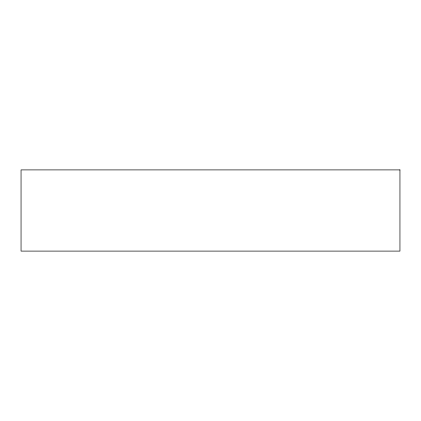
<?xml version="1.0" encoding="UTF-8"?>
<svg xmlns="http://www.w3.org/2000/svg" width="421" height="421" viewBox="0 0 421 421"><rect width="100%" height="100%" fill="white"/><g stroke="black" fill="none" stroke-linecap="round" stroke-linejoin="round"><path stroke-width="0.63" d="M399.95 169.905L21.05 169.905L21.05 251.095L399.95 251.095L399.95 169.905"/></g></svg>
